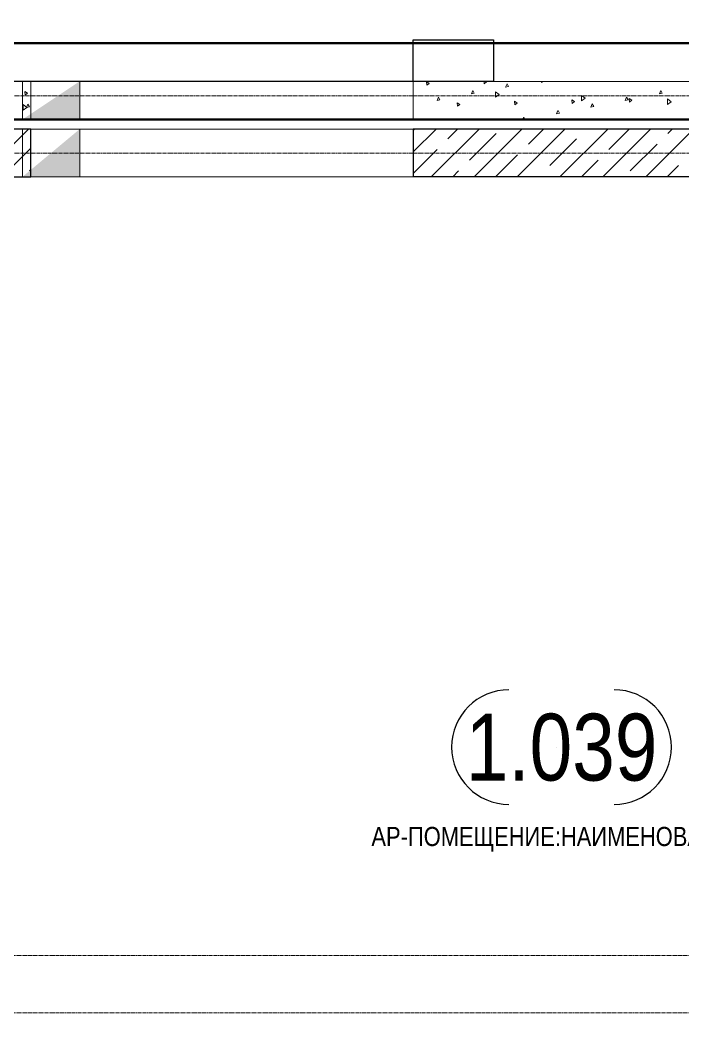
# Model space of a CAD drawing. Header units: millimetres. Extents: x -231292 to 573618, y -153144 to 564035.
# Drawn here: x 23148 to 26612, y -98595 to -93251 of the extents above; entities that cross this region are included whole.
import ezdxf
from ezdxf.enums import TextEntityAlignment as Align

# ---------------------------------------------------------------- set-up
doc = ezdxf.new("R2010")
doc.units = ezdxf.units.MM
doc.linetypes.add('CENTER2', pattern=[28.575, 19.05, -3.175, 3.175, -3.175])
doc.layers.get('0').update_dxf_attribs({"color": 250})
doc.layers.get('Defpoints').update_dxf_attribs({"color": 250})
for name, color, linetype, lineweight in [('A-Wall-Open', 250, 'Continuous', 5), ('АР_Стены ЖБ', 250, 'Continuous', 35), ('АР_Стены ПЕНОблок', 250, 'Continuous', 20), ('АР_Штриховка', 250, 'Continuous', 0), ('РД_Оси_100', 250, 'Continuous', 0), ('СС_Отверстия', 250, 'Continuous', 9)]:
    doc.layers.add(name, color=color, linetype=linetype, lineweight=lineweight)
for name, color, linetype, lineweight, plot in [('КР_Балки-0.5', 60, 'Continuous', 50, False), ('РД_Проем', 250, 'Continuous', 0, False), ('РД_проем_инж перемыч_подсчет', 250, 'Continuous', 30, False)]:
    doc.layers.add(name, color=color, linetype=linetype, lineweight=lineweight, plot=plot)
doc.layers.add('МАГНИТЫ', color=7, linetype='Continuous', lineweight=30, true_color=0xd100d1)
doc.layers.add('РД_Витраж_вн', color=250, linetype='Continuous')
doc.styles.add('style1', font='ARIALN.TTF')

# ---------------------------------------------------------------- blocks, each defined once
blk = doc.blocks.new('оси_рен')
at = {"layer": 'РД_Оси_100', "color": 251, "linetype": 'CENTER2', "true_color": 0x636466}
for points in [[(1241712.916, 191113.25), (1190197.958, 191113.25), (1189697.958, 191263.25)], [(1241712.916, 190813.25), (1190197.958, 190813.25), (1189697.958, 190663.25)], [(1225207.916, 186613.25), (1190197.958, 186613.25), (1189697.958, 186763.25)], [(1225207.916, 186313.25), (1190197.958, 186313.25), (1189697.958, 186163.25)]]:
    blk.add_lwpolyline(points, dxfattribs=at)

msp = doc.modelspace()

# ---------------------------------------------------------------- hatches: boundary and pattern name
at = {"layer": 'СС_Отверстия', "linetype": 'Continuous', "lineweight": 5, "true_color": 0x000000}
for points in [[(23458.458, -93770.275), (23458.458, -93570.275), (23308.458, -93670.275)], [(23158.458, -93770.275), (23458.458, -93770.275), (23308.458, -93670.275)], [(23458.458, -94070.283), (23458.458, -93820.283), (23308.458, -93945.283)], [(23158.458, -94070.283), (23458.458, -94070.283), (23308.458, -93945.283)]]:
    msp.add_hatch(color=18, dxfattribs=at).paths.add_polyline_path(points, flags=0)

# ---------------------------------------------------------------- linework, layer by layer
at = {"lineweight": -3}
msp.add_lwpolyline([(21783.458, -93370.275), (36407.809, -93370.275), (36407.809, -76377.472), (21783.458, -76377.472)], close=True, dxfattribs=at)
at = {"color": 18, "true_color": 0x000000}
for centre, radius, start, end in [((25704.384, -97054.249), 300, 90, 270), ((26254.384, -97054.249), 300, 270, 90), ((25604.384, -97054.249), 350, 0, 0.000953)]:
    msp.add_arc(centre, radius, start, end, dxfattribs=at)
at = {"layer": 'A-Wall-Open', "color": 18, "linetype": 'Continuous', "lineweight": 0, "true_color": 0x000000}
for p, q in [((25203.458, -93820.283), (23203.458, -93820.283)), ((25203.458, -94070.283), (23203.458, -94070.283))]:
    msp.add_line(p, q, dxfattribs=at)
at = {"layer": 'АР_Стены ЖБ', "color": 18, "linetype": 'Continuous', "lineweight": 30, "true_color": 0x000000}
for p, q in [((23203.458, -93820.283), (21658.458, -93820.283)), ((23203.458, -94070.283), (23203.458, -93820.283)), ((28883.458, -93820.283), (25203.458, -93820.283)), ((25203.458, -93820.283), (25203.458, -94070.283)), ((21908.458, -94070.283), (23203.458, -94070.283)), ((28883.458, -94070.283), (25203.458, -94070.283))]:
    msp.add_line(p, q, dxfattribs=at)
at = {"layer": 'АР_Стены ЖБ', "color": 18, "linetype": 'Continuous', "lineweight": 15, "true_color": 0x000000}
msp.add_line((23158.458, -94070.283), (23158.458, -93820.283), dxfattribs=at)
at = {"layer": 'АР_Стены ПЕНОблок', "color": 18, "linetype": 'Continuous', "lineweight": 20, "true_color": 0x000000}
for p, q in [((23203.458, -93570.275), (22383.458, -93570.275)), ((23203.458, -93770.275), (23203.458, -93570.275)), ((26983.458, -93570.275), (25203.458, -93570.275)), ((25203.458, -93570.275), (25203.458, -93770.275)), ((22383.458, -93770.275), (23203.458, -93770.275)), ((25203.458, -93770.275), (26983.458, -93770.275))]:
    msp.add_line(p, q, dxfattribs=at)
at = {"layer": 'АР_Штриховка', "color": 18, "linetype": 'Continuous', "lineweight": 0, "true_color": 0x000000}
for p, q in [((25574.818, -93583.178), (25573.69, -93570.275)), ((25586.446, -93573.455), (25581.829, -93570.275)), ((25874.932, -93575.802), (25874.448, -93570.275)), ((25874.933, -93575.804), (25881.522, -93570.275)), ((23185.547, -93632.46), (23172.212, -93623.279)), ((23173.914, -93642.192), (23172.253, -93623.214)), ((25286.334, -93580.83), (25272.999, -93571.649)), ((25274.705, -93590.555), (25273.045, -93571.577)), ((25274.707, -93590.557), (25286.382, -93580.761)), ((25507.418, -93635.553), (25515.167, -93618.15)), ((25522.399, -93632.695), (25515.187, -93618.2)), ((25574.82, -93583.181), (25586.495, -93573.384)), ((25686.938, -93600.657), (25694.687, -93583.254)), ((25686.958, -93600.709), (25701.918, -93597.801)), ((25701.919, -93597.8), (25694.707, -93583.305)), ((26491.558, -93635.018), (26499.307, -93617.615)), ((26506.538, -93632.161), (26499.327, -93617.666)), ((23173.915, -93642.194), (23185.59, -93632.398)), ((25327.898, -93670.448), (25335.647, -93653.045)), ((25327.918, -93670.499), (25342.878, -93667.591)), ((25342.879, -93667.59), (25335.667, -93653.095)), ((25507.438, -93635.604), (25522.398, -93632.696)), ((25652.175, -93639.716), (25633.134, -93624.644)), ((25633.735, -93653.2), (25633.144, -93624.631)), ((25633.708, -93653.19), (25652.159, -93639.694)), ((25746.465, -93683.632), (25733.13, -93674.451)), ((25734.837, -93693.355), (25733.177, -93674.378)), ((26046.577, -93676.256), (26033.242, -93667.075)), ((26034.95, -93685.978), (26033.29, -93667.001)), ((26034.952, -93685.981), (26046.626, -93676.185)), ((26102.082, -93658.637), (26083.041, -93643.564)), ((26083.642, -93672.12), (26083.051, -93643.551)), ((26083.615, -93672.11), (26102.066, -93658.614)), ((26312.038, -93669.913), (26319.787, -93652.51)), ((26312.057, -93669.964), (26327.017, -93667.056)), ((26327.018, -93667.056), (26319.807, -93652.561)), ((26346.69, -93668.881), (26333.355, -93659.699)), ((26335.063, -93678.602), (26333.403, -93659.624)), ((26335.065, -93678.604), (26346.739, -93668.808)), ((26491.577, -93635.069), (26506.537, -93632.161)), ((26551.989, -93677.557), (26532.948, -93662.484)), ((26533.549, -93691.04), (26532.958, -93662.471)), ((26533.521, -93691.03), (26551.972, -93677.533)), ((23181.231, -93707.068), (23162.19, -93691.996)), ((23162.789, -93720.553), (23162.198, -93691.984)), ((23162.766, -93720.545), (23181.217, -93707.049)), ((23180.099, -93706.412), (23187.847, -93689.009)), ((23180.118, -93706.463), (23195.078, -93703.555)), ((23195.079, -93703.555), (23187.868, -93689.059)), ((25446.352, -93691.008), (25433.017, -93681.826)), ((25434.724, -93700.732), (25433.063, -93681.754)), ((25434.726, -93700.734), (25446.4, -93690.938)), ((25734.839, -93693.357), (25746.513, -93683.561)), ((25952.998, -93739.704), (25960.747, -93722.301)), ((25967.978, -93736.846), (25960.767, -93722.351)), ((26132.518, -93704.808), (26140.267, -93687.405)), ((26132.538, -93704.86), (26147.497, -93701.952)), ((26147.498, -93701.951), (26140.287, -93687.456)), ((25775.403, -93770.275), (25781.227, -93757.196)), ((25787.729, -93770.275), (25781.247, -93757.246)), ((25953.018, -93739.755), (25967.978, -93736.847)), ((26493.952, -93770.275), (26493.373, -93769.876)), ((26493.463, -93770.275), (26493.421, -93769.801))]:
    msp.add_line(p, q, dxfattribs=at)
at = {"layer": 'АР_Штриховка', "color": 18, "linetype": 'Continuous', "lineweight": 5, "true_color": 0x000000}
for p, q in [((23083.488, -93926.957), (23190.162, -93820.283)), ((25203.458, -93939.797), (25322.973, -93820.283)), ((25203.458, -93827.544), (25210.719, -93820.283)), ((25297.479, -94070.283), (25547.479, -93820.283)), ((25384.679, -93870.83), (25435.226, -93820.283)), ((25521.985, -94070.283), (25771.985, -93820.283)), ((25746.492, -94070.283), (25996.492, -93820.283)), ((25805.628, -93898.893), (25884.239, -93820.283)), ((25970.998, -94070.283), (26220.998, -93820.283)), ((26195.505, -94070.283), (26445.505, -93820.283)), ((26226.578, -93926.957), (26333.251, -93820.283)), ((26420.011, -94070.283), (26670.011, -93820.283)), ((26535.274, -93842.767), (26557.758, -93820.283)), ((25496.932, -93983.083), (25637.248, -93842.767)), ((25917.881, -94011.146), (26058.198, -93870.83)), ((23052.415, -94070.283), (23203.458, -93919.24)), ((25203.458, -94052.051), (25328.552, -93926.957)), ((26338.831, -94039.21), (26479.147, -93898.893)), ((25634.239, -94070.283), (25749.502, -93955.02)), ((26083.251, -94070.283), (26170.451, -93983.083)), ((23195.741, -94039.21), (23203.458, -94031.493)), ((25409.732, -94070.283), (25440.805, -94039.21)), ((26532.264, -94070.283), (26591.401, -94011.146))]:
    msp.add_line(p, q, dxfattribs=at)
at = {"layer": 'КР_Балки-0.5', "color": 18, "ltscale": 200, "true_color": 0x000000}
for p, q in [((21608.506, -93370.275), (36283.458, -93370.283)), ((21608.506, -93370.275), (36283.458, -93370.283)), ((36283.458, -93770.283), (21608.506, -93770.275)), ((36283.458, -93770.283), (21608.506, -93770.275))]:
    msp.add_line(p, q, dxfattribs=at)
at = {"layer": 'МАГНИТЫ', "color": 18, "lineweight": 30, "true_color": 0x000000}
for p, q in [((25203.458, -93570.275), (25203.458, -93353.603)), ((25203.458, -93353.603), (25623.132, -93353.603)), ((25623.132, -93353.603), (25623.132, -93570.275)), ((25623.132, -93570.275), (25203.458, -93570.275))]:
    msp.add_line(p, q, dxfattribs=at)
at = {"layer": 'РД_Витраж_вн', "color": 18, "linetype": 'Continuous', "lineweight": 25, "true_color": 0x000000}
for p, q in [((25203.458, -93570.275), (23203.458, -93570.275)), ((25203.458, -93770.275), (23203.458, -93770.275))]:
    msp.add_line(p, q, dxfattribs=at)
at = {"layer": 'РД_Проем', "color": 18, "linetype": 'Continuous', "lineweight": 0, "true_color": 0x000000}
for p, q in [((25203.458, -93570.275), (23203.458, -93570.275)), ((25203.458, -93770.275), (23203.458, -93770.275))]:
    msp.add_line(p, q, dxfattribs=at)
at = {"layer": 'РД_проем_инж перемыч_подсчет', "color": 18, "linetype": 'Continuous', "lineweight": 30, "true_color": 0x000000}
for p, q in [((25403.348, -93570.275), (23003.348, -93570.275)), ((25403.348, -93770.275), (23003.348, -93770.275))]:
    msp.add_line(p, q, dxfattribs=at)
at = {"layer": 'СС_Отверстия', "color": 18, "linetype": 'Continuous', "lineweight": 9, "true_color": 0x000000}
for p, q in [((23458.458, -93570.275), (23158.458, -93570.275)), ((23158.458, -93770.275), (23158.458, -93570.275)), ((23458.458, -93770.275), (23458.458, -93570.275)), ((23458.458, -93770.275), (23158.458, -93770.275)), ((23458.458, -93820.283), (23158.458, -93820.283)), ((23158.458, -94070.283), (23158.458, -93820.283)), ((23458.458, -94070.283), (23458.458, -93820.283)), ((23458.458, -94070.283), (23158.458, -94070.283))]:
    msp.add_line(p, q, dxfattribs=at)

# ---------------------------------------------------------------- block references
at = {"rotation": 359.999868838025}
msp.add_blockref('оси_рен', (-1186769.82, -284755.728), dxfattribs=at)

# ---------------------------------------------------------------- texts
at = {"color": 18, "true_color": 0x000000, "style": 'style1'}
msp.add_attdef('1.039', text='1.039', height=350, dxfattribs=at).set_placement((25979.384, -97054.249), align=Align.MIDDLE)
at = {"layer": 'Defpoints', "color": 18, "true_color": 0x000000, "style": 'style1'}
msp.add_attdef('АР-ПОМЕЩЕНИЕ:НАИМЕНОВАНИЕ', text='--', height=100, dxfattribs=at).set_placement((25969.969, -97535.642), align=Align.MIDDLE)

doc.saveas('drawing.dxf')
